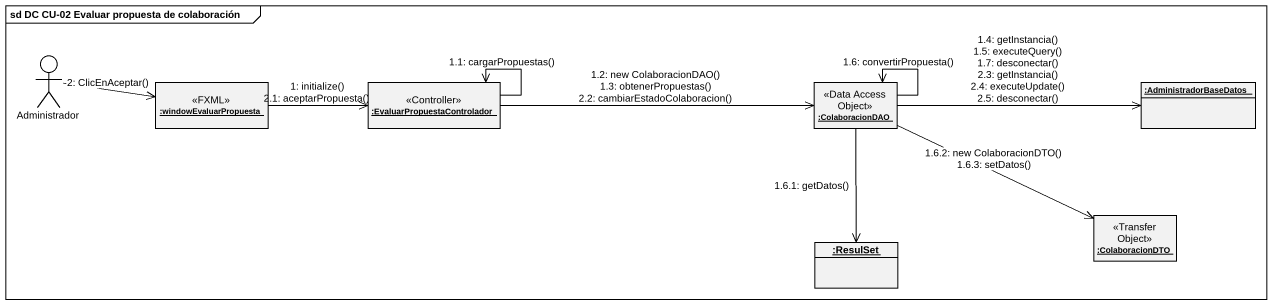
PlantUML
@startuml
mainframe sd DC CU-02 Evaluar propuesta de colaboración
allowmixing
hide circle
hide empty members
actor Administrador
object ":windowEvaluarPropuesta" as windowEvaluarPropuesta <<FXML>>
object ":EvaluarPropuestaControlador" as EvaluarPropuestaControlador <<Controller>>
object ":ColaboracionDAO" as ColaboracionDAO <<Data Access Object>>
object ":AdministradorBaseDatos" as AdministradorBaseDatos
object ":ColaboracionDTO" as ColaboracionDTO <<Transfer Object>>
object ":ResulSet" as ResulSet
windowEvaluarPropuesta -right-> EvaluarPropuestaControlador : 1: initialize()\n2.1: aceptarPropuesta()
EvaluarPropuestaControlador --> EvaluarPropuestaControlador : 1.1: cargarPropuestas()
EvaluarPropuestaControlador -right-> ColaboracionDAO : 1.2: new ColaboracionDAO()\n1.3: obtenerPropuestas()\n2.2: cambiarEstadoColaboracion()
ColaboracionDAO -right-> AdministradorBaseDatos : 1.4: getInstancia()\n1.5: executeQuery()\n1.7: desconectar()\n2.3: getInstancia()\n2.4: executeUpdate()\n2.5: desconectar()
ColaboracionDAO --> ColaboracionDAO : 1.6: convertirPropuesta()
ColaboracionDAO --> ResulSet : 1.6.1: getDatos()
ColaboracionDAO -right-> ColaboracionDTO : 1.6.2: new ColaboracionDTO()\n1.6.3: setDatos()
Administrador -right-> windowEvaluarPropuesta : 2: ClicEnAceptar()
@enduml
